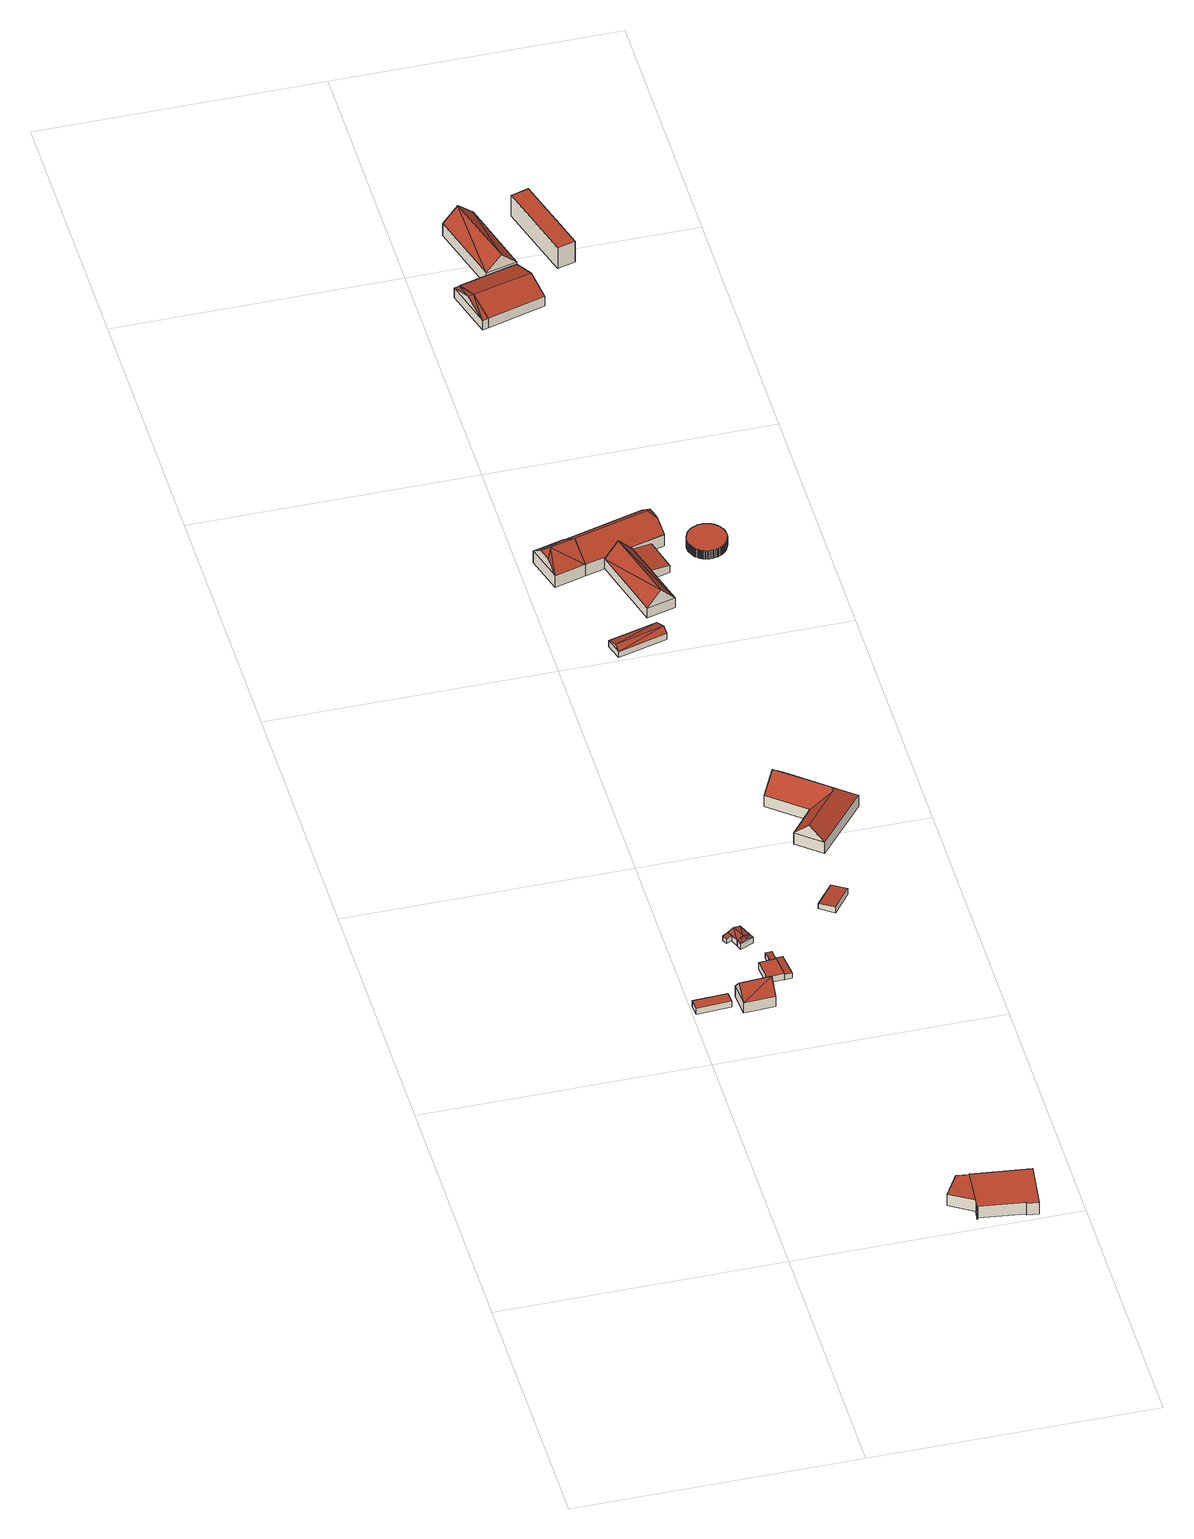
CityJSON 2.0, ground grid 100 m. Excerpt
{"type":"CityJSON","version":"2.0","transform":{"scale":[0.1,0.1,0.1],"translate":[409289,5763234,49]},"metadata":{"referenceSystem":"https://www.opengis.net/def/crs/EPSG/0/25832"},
"CityObjects":{
"building1":{"type":"Building","attributes":{"Gemeindeschluessel":"05515000","Geometrietyp2DReferenz":"3000","function":"31001_1310","roofType":"1000","measuredHeight":2.59},"geometry":[{"type":"Solid","lod":"2","boundaries":[[[[0,1,2,3]],[[4,5,1,0]],[[6,7,5,4]],[[3,2,7,6]],[[4,0,3,6]],[[1,5,7,2]]]],"semantics":{"surfaces":[{"type":"WallSurface"},{"type":"RoofSurface"},{"type":"GroundSurface"}],"values":[[0,0,0,0,1,2]]}}]},
"building2":{"type":"Building","attributes":{"Gemeindeschluessel":"05515000","Geometrietyp2DReferenz":"3000","function":"31001_1000","roofType":"3100","measuredHeight":9.39},"address":[{"country":"Germany","locality":"Münster","thoroughfareNumber":"523","thoroughfareName":"Schifffahrter Damm"}],"geometry":[{"type":"Solid","lod":"2","boundaries":[[[[8,9,10,11]],[[12,13,9,8]],[[14,15,13,12]],[[11,10,15,14]],[[8,16,12]],[[14,17,11]],[[17,16,8]],[[8,11,17]],[[16,17,14]],[[14,12,16]],[[9,13,15,10]]]],"semantics":{"surfaces":[{"type":"WallSurface"},{"type":"RoofSurface"},{"type":"GroundSurface"}],"values":[[0,0,0,0,0,0,1,1,1,1,2]]}}]},
"building3":{"type":"Building","attributes":{"Gemeindeschluessel":"05515000","Geometrietyp2DReferenz":"3000","function":"31001_1310","roofType":"2100","measuredHeight":2.45},"geometry":[{"type":"Solid","lod":"2","boundaries":[[[[18,19,20,21]],[[22,23,19,18]],[[24,25,23,22]],[[21,20,25,24]],[[22,18,21,24]],[[19,23,25,20]]]],"semantics":{"surfaces":[{"type":"WallSurface"},{"type":"RoofSurface"},{"type":"GroundSurface"}],"values":[[0,0,0,0,1,2]]}}]},
"building4":{"type":"Building","attributes":{"Gemeindeschluessel":"05515000","Geometrietyp2DReferenz":"3000","function":"31001_1310","roofType":"5000","measuredHeight":3.08},"geometry":[{"type":"Solid","lod":"2","boundaries":[[[[26,27,28,29]],[[30,31,27,26]],[[22,23,31,30]],[[18,19,23,22]],[[29,28,19,18]],[[26,29,32]],[[33,32,29]],[[32,33,30]],[[18,22,30,33]],[[32,30,26]],[[33,29,18]],[[27,31,23,19,28]]]],"semantics":{"surfaces":[{"type":"WallSurface"},{"type":"RoofSurface"},{"type":"GroundSurface"}],"values":[[0,0,0,0,0,1,1,1,1,0,0,2]]}}]},
"building5":{"type":"Building","attributes":{"Gemeindeschluessel":"05515000","Geometrietyp2DReferenz":"3000","function":"31001_2460","roofType":"1000","measuredHeight":2.64},"geometry":[{"type":"Solid","lod":"2","boundaries":[[[[34,35,36,37]],[[38,39,35,34]],[[40,41,39,38]],[[42,43,41,40]],[[44,45,43,42]],[[37,36,45,44]],[[42,40,38,34,37,44]],[[35,39,41,43,45,36]]]],"semantics":{"surfaces":[{"type":"WallSurface"},{"type":"RoofSurface"},{"type":"GroundSurface"}],"values":[[0,0,0,0,0,0,1,2]]}}]},
"building6":{"type":"Building","attributes":{"Gemeindeschluessel":"05515000","Geometrietyp2DReferenz":"3000","function":"31001_1310","roofType":"3100","measuredHeight":3.1},"geometry":[{"type":"Solid","lod":"2","boundaries":[[[[46,47,27,26]],[[48,49,47,46]],[[30,31,49,48]],[[26,27,31,30]],[[46,50,48]],[[30,32,26]],[[50,46,26]],[[26,32,50]],[[48,50,32]],[[32,30,48]],[[47,49,31,27]]]],"semantics":{"surfaces":[{"type":"WallSurface"},{"type":"RoofSurface"},{"type":"GroundSurface"}],"values":[[0,0,0,0,0,0,1,1,1,1,2]]}}]},
"building7":{"type":"Building","attributes":{"Gemeindeschluessel":"05515000","Geometrietyp2DReferenz":"3000","function":"31001_1310","roofType":"2100","measuredHeight":2.37},"geometry":[{"type":"Solid","lod":"2","boundaries":[[[[51,52,53,54]],[[55,43,52,51]],[[56,41,43,55]],[[57,58,41,56]],[[54,53,58,57]],[[56,55,51,54,57]],[[52,43,41,58,53]]]],"semantics":{"surfaces":[{"type":"WallSurface"},{"type":"RoofSurface"},{"type":"GroundSurface"}],"values":[[0,0,0,0,0,1,2]]}}]},
"building8":{"type":"Building","attributes":{"Gemeindeschluessel":"05515000","Geometrietyp2DReferenz":"3000","function":"51009_1610"},"children":["building8-1","building8-2"]},
"building8-1":{"type":"BuildingPart","attributes":{"roofType":"1000","measuredHeight":4.99},"parents":["building8"],"geometry":[{"type":"Solid","lod":"2","boundaries":[[[[59,60,61,62]],[[63,64,60,59]],[[65,66,64,63]],[[63,59,62,65]],[[60,64,66,61]],[[66,65,62,61]]]],"semantics":{"surfaces":[{"type":"WallSurface"},{"type":"RoofSurface"},{"type":"GroundSurface"},{"type":"ClosureSurface"}],"values":[[0,0,0,1,2,3]]}}]},
"building8-2":{"type":"BuildingPart","attributes":{"roofType":"1000","measuredHeight":5.06},"parents":["building8"],"geometry":[{"type":"Solid","lod":"2","boundaries":[[[[67,68,66,65,69]],[[70,71,68,67]],[[72,73,71,70]],[[74,75,73,72]],[[76,77,75,74]],[[78,79,77,76]],[[80,81,79,78]],[[82,62,61,81,80]],[[80,78,76,74,72,70,67,69,82]],[[68,71,73,75,77,79,81,61,66]],[[62,82,69,65]],[[66,61,62,65]]]],"semantics":{"surfaces":[{"type":"WallSurface"},{"type":"RoofSurface"},{"type":"GroundSurface"},{"type":"ClosureSurface"}],"values":[[0,0,0,0,0,0,0,0,1,2,0,3]]}}]},
"building9":{"type":"Building","attributes":{"Gemeindeschluessel":"05515000","Geometrietyp2DReferenz":"3000","function":"51009_1611","roofType":"2100","measuredHeight":2.41},"geometry":[{"type":"Solid","lod":"2","boundaries":[[[[83,84,85,86]],[[87,88,84,83]],[[89,90,88,87]],[[91,92,90,89]],[[86,85,92,91]],[[89,87,83,86,91]],[[84,88,90,92,85]]]],"semantics":{"surfaces":[{"type":"WallSurface"},{"type":"RoofSurface"},{"type":"GroundSurface"}],"values":[[0,0,0,0,0,1,2]]}}]},
"building10":{"type":"Building","attributes":{"Gemeindeschluessel":"05515000","Geometrietyp2DReferenz":"3000","function":"31001_1310","roofType":"2100","measuredHeight":2.67},"geometry":[{"type":"Solid","lod":"2","boundaries":[[[[93,94,95,96]],[[97,98,94,93]],[[99,100,98,97]],[[96,95,100,99]],[[97,93,96,99]],[[94,98,100,95]]]],"semantics":{"surfaces":[{"type":"WallSurface"},{"type":"RoofSurface"},{"type":"GroundSurface"}],"values":[[0,0,0,0,1,2]]}}]},
"building11":{"type":"Building","attributes":{"Gemeindeschluessel":"05515000","Geometrietyp2DReferenz":"3000","function":"31001_1000","roofType":"9999","measuredHeight":10.9},"address":[{"country":"Germany","locality":"Münster","thoroughfareNumber":"529a","thoroughfareName":"Schifffahrter Damm"}],"geometry":[{"type":"Solid","lod":"2","boundaries":[[[[101,102,103,104]],[[105,106,102,101]],[[107,108,106,105]],[[104,103,108,107]],[[101,109,110,105]],[[107,111,104]],[[109,112,110]],[[104,111,112]],[[101,104,112]],[[112,109,101]],[[112,111,107]],[[110,112,107]],[[107,105,110]],[[102,106,108,103]]]],"semantics":{"surfaces":[{"type":"WallSurface"},{"type":"RoofSurface"},{"type":"GroundSurface"}],"values":[[0,0,0,0,0,0,1,1,1,1,1,1,1,2]]}}]},
"building12":{"type":"Building","attributes":{"Gemeindeschluessel":"05515000","Geometrietyp2DReferenz":"3000","function":"31001_2700","roofType":"3100","measuredHeight":4.29},"geometry":[{"type":"Solid","lod":"2","boundaries":[[[[113,114,115,116]],[[117,118,114,113]],[[119,120,118,117]],[[116,115,120,119]],[[113,121,117]],[[119,122,116]],[[113,116,122]],[[122,121,113]],[[121,122,119]],[[119,117,121]],[[114,118,120,115]]]],"semantics":{"surfaces":[{"type":"WallSurface"},{"type":"RoofSurface"},{"type":"GroundSurface"}],"values":[[0,0,0,0,0,0,1,1,1,1,2]]}}]},
"building13":{"type":"Building","attributes":{"Gemeindeschluessel":"05515000","Geometrietyp2DReferenz":"3000","function":"31001_2700","roofType":"5000","measuredHeight":10.96},"geometry":[{"type":"Solid","lod":"2","boundaries":[[[[123,124,125,126]],[[127,128,124,123]],[[129,130,128,127]],[[131,132,130,129]],[[133,134,132,131]],[[126,125,134,133]],[[133,131,135]],[[136,135,131,129,137]],[[137,129,127,138]],[[127,123,138]],[[137,138,123,126,136]],[[136,126,133,135]],[[124,128,130,132,134,125]]]],"semantics":{"surfaces":[{"type":"WallSurface"},{"type":"RoofSurface"},{"type":"GroundSurface"}],"values":[[0,0,0,0,0,0,0,1,1,0,1,1,2]]}}]},
"building14":{"type":"Building","attributes":{"Gemeindeschluessel":"05515000","Geometrietyp2DReferenz":"3000","function":"31001_2700","roofType":"3100","measuredHeight":9.94},"geometry":[{"type":"Solid","lod":"2","boundaries":[[[[139,140,141,142]],[[143,144,140,139]],[[145,146,144,143]],[[142,141,146,145]],[[139,147,143]],[[145,148,142]],[[139,142,148]],[[148,147,139]],[[147,148,145]],[[145,143,147]],[[140,144,146,141]]]],"semantics":{"surfaces":[{"type":"WallSurface"},{"type":"RoofSurface"},{"type":"GroundSurface"}],"values":[[0,0,0,0,0,0,1,1,1,1,2]]}}]},
"building15":{"type":"Building","attributes":{"Gemeindeschluessel":"05515000","Geometrietyp2DReferenz":"3000","function":"31001_2700","roofType":"5000","measuredHeight":10.97},"geometry":[{"type":"Solid","lod":"2","boundaries":[[[[149,150,151,152]],[[153,154,150,149]],[[155,156,154,153]],[[157,158,156,155]],[[159,103,158,157]],[[160,108,103,159]],[[152,151,108,160]],[[161,162,163,164]],[[152,160,111,162,161]],[[104,165,166,167,163,162,111]],[[166,165,157,155]],[[167,166,155,153]],[[165,104,159,157]],[[104,111,160,159]],[[161,164,149,152]],[[164,163,167,153,149]],[[150,154,156,158,103,108,151]]]],"semantics":{"surfaces":[{"type":"WallSurface"},{"type":"RoofSurface"},{"type":"GroundSurface"}],"values":[[0,0,0,0,0,0,0,1,1,1,0,0,0,0,0,0,2]]}}]},
"building16":{"type":"Building","attributes":{"Gemeindeschluessel":"05515000","Geometrietyp2DReferenz":"3000","function":"51009_1610","roofType":"2100","measuredHeight":4.05},"geometry":[{"type":"Solid","lod":"2","boundaries":[[[[168,169,170,142]],[[171,172,169,168]],[[173,174,172,171]],[[142,170,174,173]],[[171,168,142,173]],[[169,172,174,170]]]],"semantics":{"surfaces":[{"type":"WallSurface"},{"type":"RoofSurface"},{"type":"GroundSurface"}],"values":[[0,0,0,0,1,2]]}}]},
"building17":{"type":"Building","attributes":{"Gemeindeschluessel":"05515000","Geometrietyp2DReferenz":"3000","function":"51009_1610","roofType":"3100","measuredHeight":7.46},"geometry":[{"type":"Solid","lod":"2","boundaries":[[[[175,176,177,178]],[[179,180,176,175]],[[181,182,180,179]],[[178,177,182,181]],[[175,183,179]],[[181,184,178]],[[184,183,175]],[[175,178,184]],[[181,179,183]],[[183,184,181]],[[176,180,182,177]]]],"semantics":{"surfaces":[{"type":"WallSurface"},{"type":"RoofSurface"},{"type":"GroundSurface"}],"values":[[0,0,0,0,0,0,1,1,1,1,2]]}}]},
"building18":{"type":"Building","attributes":{"Gemeindeschluessel":"05515000","Geometrietyp2DReferenz":"3000","function":"51003_1201","roofType":"1000","measuredHeight":3.65},"geometry":[{"type":"Solid","lod":"2","boundaries":[[[[185,186,187,188]],[[189,190,186,185]],[[191,192,190,189]],[[193,194,192,191]],[[195,196,194,193]],[[197,198,196,195]],[[199,200,198,197]],[[201,202,200,199]],[[203,204,202,201]],[[205,206,204,203]],[[207,208,206,205]],[[209,210,208,207]],[[211,212,210,209]],[[213,214,212,211]],[[215,216,214,213]],[[217,218,216,215]],[[219,220,218,217]],[[221,222,220,219]],[[223,224,222,221]],[[225,226,224,223]],[[227,228,226,225]],[[229,230,228,227]],[[231,232,230,229]],[[233,234,232,231]],[[235,236,234,233]],[[237,238,236,235]],[[239,240,238,237]],[[241,242,240,239]],[[243,244,242,241]],[[245,246,244,243]],[[247,248,246,245]],[[249,250,248,247]],[[251,252,250,249]],[[253,254,252,251]],[[255,256,254,253]],[[257,258,256,255]],[[259,260,258,257]],[[261,262,260,259]],[[263,264,262,261]],[[265,266,264,263]],[[267,268,266,265]],[[269,270,268,267]],[[271,272,270,269]],[[273,274,272,271]],[[275,276,274,273]],[[277,278,276,275]],[[279,280,278,277]],[[281,282,280,279]],[[283,284,282,281]],[[285,286,284,283]],[[287,288,286,285]],[[289,290,288,287]],[[291,292,290,289]],[[293,294,292,291]],[[295,296,294,293]],[[297,298,296,295]],[[299,300,298,297]],[[301,302,300,299]],[[303,304,302,301]],[[305,306,304,303]],[[307,308,306,305]],[[309,310,308,307]],[[311,312,310,309]],[[313,314,312,311]],[[315,316,314,313]],[[317,318,316,315]],[[319,320,318,317]],[[321,322,320,319]],[[323,324,322,321]],[[325,326,324,323]],[[327,328,326,325]],[[329,330,328,327]],[[331,332,330,329]],[[333,334,332,331]],[[335,336,334,333]],[[337,338,336,335]],[[339,340,338,337]],[[341,342,340,339]],[[343,344,342,341]],[[345,346,344,343]],[[347,348,346,345]],[[349,350,348,347]],[[351,352,350,349]],[[353,354,352,351]],[[355,356,354,353]],[[357,358,356,355]],[[359,360,358,357]],[[361,362,360,359]],[[363,364,362,361]],[[365,366,364,363]],[[367,368,366,365]],[[369,370,368,367]],[[371,372,370,369]],[[373,374,372,371]],[[375,376,374,373]],[[377,378,376,375]],[[379,380,378,377]],[[381,382,380,379]],[[188,187,382,381]],[[379,377,375,373,371,369,367,365,363,361,359,357,355,353,351,349,347,345,343,341,339,337,335,333,331,329,327,325,323,321,319,317,315,313,311,309,307,305,303,301,299,297,295,293,291,289,287,285,283,281,279,277,275,273,271,269,267,265,263,261,259,257,255,253,251,249,247,245,243,241,239,237,235,233,231,229,227,225,223,221,219,217,215,213,211,209,207,205,203,201,199,197,195,193,191,189,185,188,381]],[[186,190,192,194,196,198,200,202,204,206,208,210,212,214,216,218,220,222,224,226,228,230,232,234,236,238,240,242,244,246,248,250,252,254,256,258,260,262,264,266,268,270,272,274,276,278,280,282,284,286,288,290,292,294,296,298,300,302,304,306,308,310,312,314,316,318,320,322,324,326,328,330,332,334,336,338,340,342,344,346,348,350,352,354,356,358,360,362,364,366,368,370,372,374,376,378,380,382,187]]]],"semantics":{"surfaces":[{"type":"WallSurface"},{"type":"RoofSurface"},{"type":"GroundSurface"}],"values":[[0,0,0,0,0,0,0,0,0,0,0,0,0,0,0,0,0,0,0,0,0,0,0,0,0,0,0,0,0,0,0,0,0,0,0,0,0,0,0,0,0,0,0,0,0,0,0,0,0,0,0,0,0,0,0,0,0,0,0,0,0,0,0,0,0,0,0,0,0,0,0,0,0,0,0,0,0,0,0,0,0,0,0,0,0,0,0,0,0,0,0,0,0,0,0,0,0,0,0,1,2]]}}]},
"building19":{"type":"Building","attributes":{"Gemeindeschluessel":"05515000","Geometrietyp2DReferenz":"3000","function":"31001_2700"},"children":["building19-1","building19-2"]},
"building19-1":{"type":"BuildingPart","attributes":{"roofType":"3100","measuredHeight":7.46},"parents":["building19"],"geometry":[{"type":"Solid","lod":"2","boundaries":[[[[383,176,384,183]],[[385,386,176,383]],[[387,388,389,390]],[[391,392,388,387]],[[393,394,392,391]],[[395,180,394,393]],[[183,384,180,395]],[[387,390,385,383,183,391]],[[395,393,391,183]],[[176,386,389,388,392,394,180,384]],[[386,385,390,389]]]],"semantics":{"surfaces":[{"type":"WallSurface"},{"type":"RoofSurface"},{"type":"GroundSurface"},{"type":"ClosureSurface"}],"values":[[0,0,0,0,0,0,0,1,1,2,3]]}}]},
"building19-2":{"type":"BuildingPart","attributes":{"roofType":"3100","measuredHeight":10.57},"parents":["building19"],"geometry":[{"type":"Solid","lod":"2","boundaries":[[[[396,397,386,385,398]],[[399,400,397,396]],[[401,390,389,400,399]],[[396,402,399]],[[401,403,398]],[[398,403,402]],[[402,396,398]],[[403,401,399]],[[399,402,403]],[[397,400,389,386]],[[390,401,398,385]],[[386,389,390,385]]]],"semantics":{"surfaces":[{"type":"WallSurface"},{"type":"RoofSurface"},{"type":"GroundSurface"},{"type":"ClosureSurface"}],"values":[[0,0,0,0,0,1,1,1,1,2,0,3]]}}]},
"building20":{"type":"Building","attributes":{"Gemeindeschluessel":"05515000","Geometrietyp2DReferenz":"3000","function":"51003_1201","roofType":"1000","measuredHeight":9},"geometry":[{"type":"Solid","lod":"2","boundaries":[[[[404,405,406,407]],[[408,409,405,404]],[[410,411,409,408]],[[407,406,411,410]],[[408,404,407,410]],[[405,409,411,406]]]],"semantics":{"surfaces":[{"type":"WallSurface"},{"type":"RoofSurface"},{"type":"GroundSurface"}],"values":[[0,0,0,0,1,2]]}}]}
},
"vertices":[
[8,1239,42],[8,1239,16],[129,1245,16],[129,1245,42],[5,1279,42],[5,1279,16],[125,1285,42],[125,1285,16],
[158,1204,62],[158,1204,18],[268,1210,18],[268,1210,62],[153,1291,62],[153,1291,18],[263,1298,62],[263,1298,18],[155,1247,112],[265,1254,112],
[201,1578,40],[201,1578,16],[183,1570,16],[183,1570,35],[210,1559,40],[210,1559,16],[191,1551,35],[191,1551,16],
[267,1552,40],[267,1552,16],[248,1598,16],[248,1598,40],[221,1532,40],[221,1532,16],[244,1542,47],[225,1588,47],
[267,1327,44],[267,1327,17],[328,1332,17],[328,1332,44],[260,1404,44],[260,1404,17],[300,1408,44],[300,1408,17],[321,1409,44],[321,1409,17],[322,1400,44],[322,1400,17],
[276,1532,40],[276,1532,16],[229,1512,40],[229,1512,16],[253,1522,47],
[317,1453,39],[317,1453,17],[295,1451,17],[295,1451,39],[321,1409,41],[300,1408,41],[299,1421,40],[299,1421,17],
[562,119,69],[562,119,20],[646,67,20],[646,67,69],[613,202,69],[613,202,20],[657,196,69],[657,196,20],
[864,171,70],[864,171,20],[657,196,70],[843,4,70],[843,4,20],[801,9,70],[801,9,20],[802,15,70],[802,15,20],[643,35,70],[643,35,20],[642,29,70],[642,29,20],[641,29,70],[641,29,20],[646,67,70],
[320,1418,40],[320,1418,16],[321,1409,16],[321,1409,40],[346,1420,39],[346,1420,16],[355,1334,38],[355,1334,16],[328,1332,40],[328,1332,16],
[633,1687,43],[633,1687,16],[586,1724,16],[586,1724,37],[572,1608,43],[572,1608,16],[524,1645,37],[524,1645,16],
[90,3394,61],[90,3394,11],[200,3424,11],[200,3424,61],[52,3530,61],[52,3530,11],[162,3560,61],[162,3560,11],[78,3439,100],[65,3485,100],[181,3492,120],[94,3468,120],
[204,3009,35],[204,3009,10],[379,3057,10],[379,3057,35],[187,3071,35],[187,3071,10],[361,3119,35],[361,3119,10],[199,3028,53],[373,3077,53],
[614,1909,56],[614,1909,9],[779,2106,9],[779,2106,56],[527,1980,56],[527,1980,9],[607,2078,56],[607,2078,9],[480,2183,56],[480,2183,9],[563,2283,56],[563,2283,9],[521,2233,118],[687,2097,118],[688,2087,111],[570,1944,110],
[444,3200,53],[444,3200,12],[369,3470,12],[369,3470,53],[343,3172,53],[343,3172,12],[269,3443,53],[269,3443,12],[394,3186,111],[319,3457,111],
[465,3576,60],[465,3576,11],[447,3639,11],[447,3639,60],[485,3502,60],[485,3502,11],[369,3470,60],[369,3470,11],[269,3443,60],[269,3443,11],[200,3424,60],[162,3560,60],[460,3593,100],[444,3564,120],[473,3548,100],[465,3576,100],[269,3443,61],[369,3470,61],[485,3502,61],
[438,3489,45],[438,3489,13],[369,3470,13],[469,3369,45],[469,3369,13],[402,3351,53],[402,3351,13],
[151,4874,43],[151,4874,3],[131,4868,3],[131,4868,43],[201,4695,43],[201,4695,3],[181,4689,43],[181,4689,3],[176,4784,77],[156,4779,77],
[686,3455,50],[686,3455,14],[686,3459,14],[686,3459,50],[685,3451,50],[685,3451,14],[683,3447,50],[683,3447,14],[682,3443,50],[682,3443,14],[681,3440,50],[681,3440,14],[679,3437,50],[679,3437,14],[677,3434,50],[677,3434,14],[676,3431,50],[676,3431,14],[674,3428,50],[674,3428,14],[671,3425,50],[671,3425,14],[669,3422,50],[669,3422,14],[666,3419,50],[666,3419,14],[663,3416,50],[663,3416,14],[659,3413,50],[659,3413,14],[655,3411,50],[655,3411,14],[651,3408,50],[651,3408,14],[646,3406,50],[646,3406,14],[642,3404,50],[642,3404,14],[639,3403,50],[639,3403,14],[638,3403,50],[638,3403,14],[633,3402,50],[633,3402,14],[628,3401,50],[628,3401,14],[623,3401,50],[623,3401,14],[618,3401,50],[618,3401,14],[613,3401,50],[613,3401,14],[609,3401,50],[609,3401,14],[605,3402,50],[605,3402,14],[601,3403,50],[601,3403,14],[597,3404,50],[597,3404,14],[593,3406,50],[593,3406,14],[590,3407,50],[590,3407,14],[587,3409,50],[587,3409,14],[584,3410,50],[584,3410,14],[581,3412,50],[581,3412,14],[578,3415,50],[578,3415,14],[575,3417,50],[575,3417,14],[572,3420,50],[572,3420,14],[569,3423,50],[569,3423,14],[567,3426,50],[567,3426,14],[564,3430,50],[564,3430,14],[561,3434,50],[561,3434,14],[559,3439,50],[559,3439,14],[557,3444,50],[557,3444,14],[555,3449,50],[555,3449,14],[554,3453,50],[554,3453,14],[553,3457,50],[553,3457,14],[552,3462,50],[552,3462,14],[552,3466,50],[552,3466,14],[552,3470,50],[552,3470,14],[552,3474,50],[552,3474,14],[553,3478,50],[553,3478,14],[553,3481,50],[553,3481,14],[554,3484,50],[554,3484,14],[555,3488,50],[555,3488,14],[556,3491,50],[556,3491,14],[558,3494,50],[558,3494,14],[559,3498,50],[559,3498,14],[561,3502,50],[561,3502,14],[563,3505,50],[563,3505,14],[566,3509,50],[566,3509,14],[569,3512,50],[569,3512,14],[571,3515,50],[571,3515,14],[573,3517,50],[573,3517,14],[578,3520,50],[578,3520,14],[582,3524,50],[582,3524,14],[587,3527,50],[587,3527,14],[592,3529,50],[592,3529,14],[597,3531,50],[597,3531,14],[602,3533,50],[602,3533,14],[607,3534,50],[607,3534,14],[611,3535,50],[611,3535,14],[616,3535,50],[616,3535,14],[620,3535,50],[620,3535,14],[624,3535,50],[624,3535,14],[628,3535,50],[628,3535,14],[632,3534,50],[632,3534,14],[635,3533,50],[635,3533,14],[638,3532,50],[638,3532,14],[642,3531,50],[642,3531,14],[645,3530,50],[645,3530,14],[648,3529,50],[648,3529,14],[652,3527,50],[652,3527,14],[655,3525,50],[655,3525,14],[659,3523,50],[659,3523,14],[662,3520,50],[662,3520,14],[666,3517,50],[666,3517,14],[669,3513,50],[669,3513,14],[673,3509,50],[673,3509,14],[676,3505,50],[676,3505,14],[678,3500,50],[678,3500,14],[681,3495,50],[681,3495,14],[683,3490,50],[683,3490,14],[685,3484,50],[685,3484,14],[685,3482,50],[685,3482,14],[686,3479,50],[686,3479,14],[687,3474,50],[687,3474,14],[687,3469,50],[687,3469,14],[687,3464,50],[687,3464,14],
[151,4874,44],[176,4784,3],[248,4901,43],[248,4901,3],[380,4849,74],[380,4849,3],[358,4930,3],[358,4930,44],[383,4841,77],[383,4841,3],[407,4753,44],[407,4753,3],[201,4695,44],
[172,5173,54],[172,5173,3],[248,4901,54],[282,5203,54],[282,5203,3],[358,4930,54],[227,5188,108],[303,4915,108],
[409,5201,100],[409,5201,10],[491,4913,10],[491,4913,100],[472,5219,100],[472,5219,10],[554,4930,100],[554,4930,10]
]}
